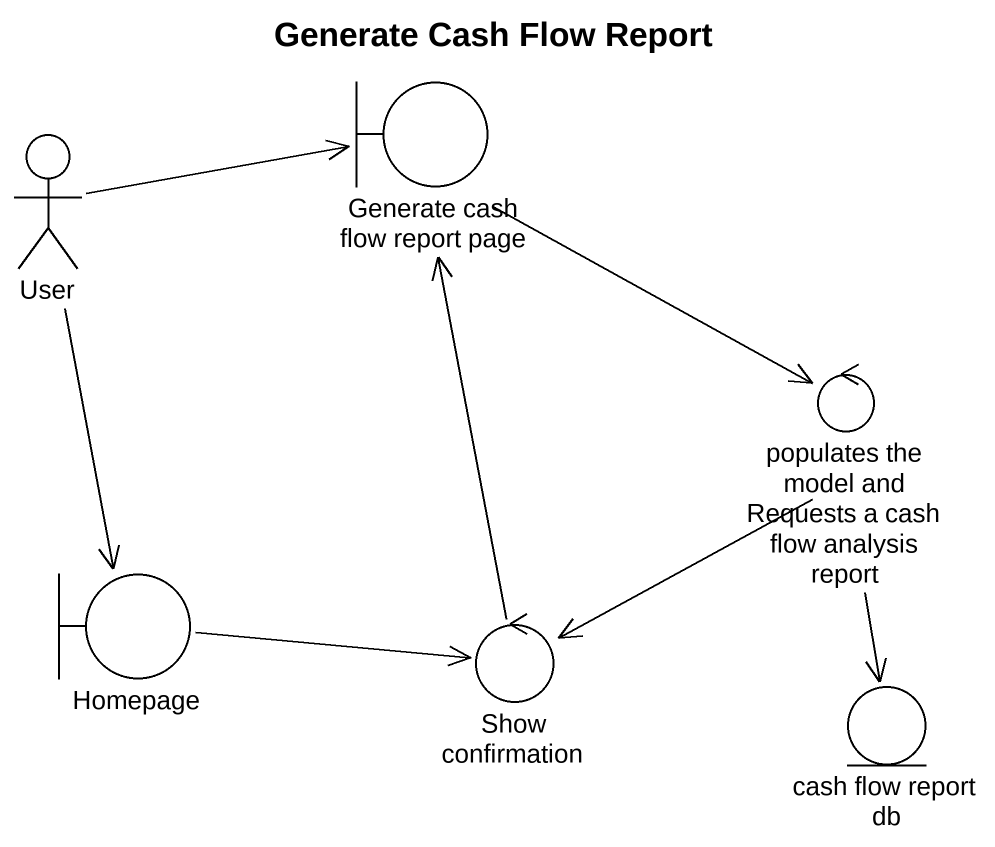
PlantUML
@startuml
title Generate Cash Flow Report
actor User
boundary "Generate cash flow report page" as Generate_cash_flow_report
control "populates the model and Requests a cash flow analysis report" as populates_the_model_and
boundary Homepage
control "Show confirmation" as Show_confirmation
entity "cash flow report db" as cash_flow_report_db
User -right-> Generate_cash_flow_report
User --> Homepage
Generate_cash_flow_report --> populates_the_model_and
populates_the_model_and --> Show_confirmation
populates_the_model_and --> cash_flow_report_db
Homepage -right-> Show_confirmation
Show_confirmation -up-> Generate_cash_flow_report
@enduml
